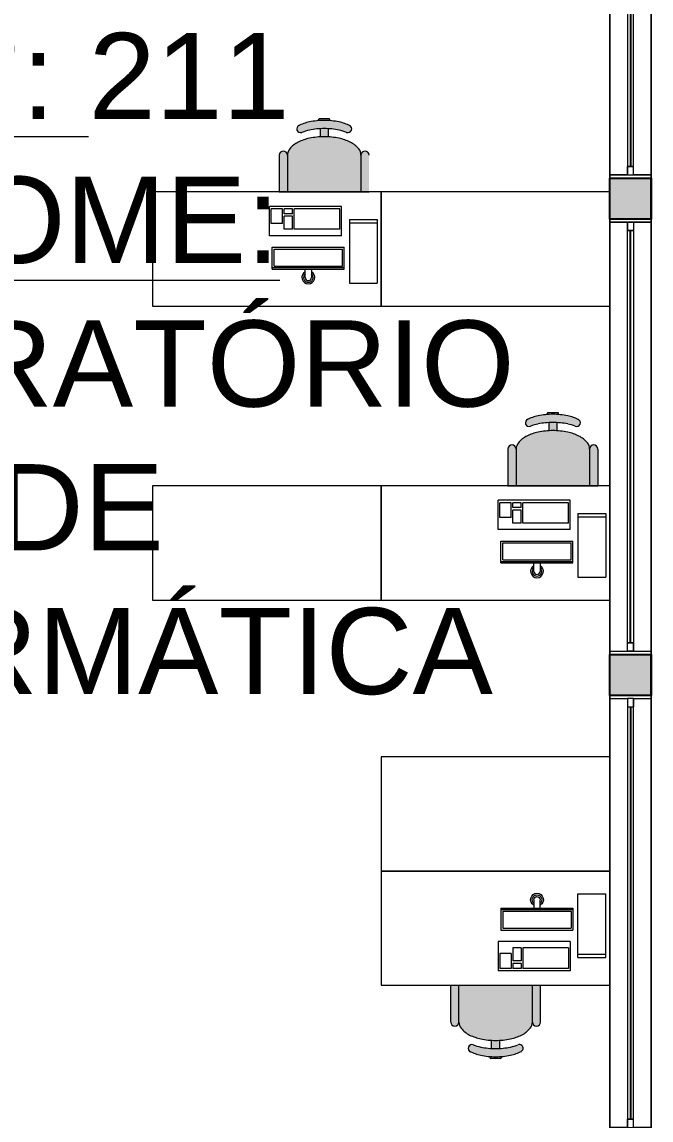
# Model space of a CAD drawing. Header units: metres. Extents: x 512 to 829, y -209 to 245.
# Drawn here: x 694.69 to 698.54, y -136.5 to -129.78 of the extents above; entities that cross this region are included whole.
import ezdxf

# ---------------------------------------------------------------- set-up
doc = ezdxf.new("R2010")
doc.units = ezdxf.units.M
doc.header["$LTSCALE"] = 0.508
doc.set_wipeout_variables(frame=1)
doc.header["$PDSIZE"] = -2
doc.linetypes.add('HIDDEN', pattern=[0.375, 0.25, -0.125])
for name, color, linetype, lineweight in [('AMB-NOVOS', 10, 'Continuous', 15), ('Demolir', 10, 'HIDDEN', 15), ('MOBILIARIO', 252, 'Continuous', 18), ('None', 7, 'Continuous', 5), ('NãoImprimir', 7, 'Continuous', 5), ('Peitoris', 2, 'Continuous', 5), ('Telhado-Princ', 7, 'Continuous', 5)]:
    doc.layers.add(name, color=color, linetype=linetype, lineweight=lineweight)

# ---------------------------------------------------------------- blocks, each defined once
blk = doc.blocks.new('Grupo-4592')
at = {"color": 7, "linetype": 'Continuous', "lineweight": 5}
for points in [[(-1.325, 0.125), (-1.30595, 0.125), (-1.30595, -0.125), (-1.325, -0.125)], [(1.30595, 0.125), (1.325, 0.125), (1.325, -0.125), (1.30595, -0.125)]]:
    blk.add_wipeout(points, dxfattribs=at).dxf.layer = 'None'
at = {"layer": 'None', "color": 7, "linetype": 'Continuous', "lineweight": 5}
for points in [[(-1.325, 0.125), (-1.30595, 0.125), (-1.30595, -0.125), (-1.325, -0.125)], [(1.30595, 0.125), (1.325, 0.125), (1.325, -0.125), (1.30595, -0.125)]]:
    blk.add_lwpolyline(points, close=True, dxfattribs=at)
blk = doc.blocks.new('Grupo-4593')
at = {"layer": 'None', "color": 7}
blk.add_blockref('Grupo-4592', (0, 0), dxfattribs=at)
at = {"layer": 'None', "color": 7, "linetype": 'Continuous', "lineweight": 5}
for p, q in [((-1.325, 0.125), (-1.30595, 0.125)), ((-1.30595, 0.125), (-1.30595, -0.125)), ((1.325, 0.125), (1.30595, 0.125)), ((1.30595, 0.125), (1.30595, -0.125)), ((-1.325, -0.125), (-1.30595, -0.125)), ((1.325, -0.125), (1.30595, -0.125))]:
    blk.add_line(p, q, dxfattribs=at)
blk = doc.blocks.new('Grupo-4594')
at = {"layer": 'None', "color": 7, "linetype": 'Continuous', "lineweight": 5}
for p, q in [((-1.3059, 0.0175), (-1.3059, -0.0175)), ((1.3059, 0.0175), (1.3059, -0.0175))]:
    blk.add_line(p, q, dxfattribs=at)
blk = doc.blocks.new('Grupo-4595')
at = {"color": 7, "linetype": 'Continuous', "lineweight": 5}
for points in [[(-1.3059, 0.0175), (-1.2551, 0.0175), (-1.2551, -0.0175), (-1.3059, -0.0175)], [(1.2551, 0.0175), (1.3059, 0.0175), (1.3059, -0.0175), (1.2551, -0.0175)]]:
    blk.add_wipeout(points, dxfattribs=at).dxf.layer = 'None'
at = {"layer": 'None', "color": 7, "linetype": 'Continuous', "lineweight": 5}
for points in [[(-1.3059, 0.0175), (-1.2551, 0.0175), (-1.2551, -0.0175), (-1.3059, -0.0175)], [(1.2551, 0.0175), (1.3059, 0.0175), (1.3059, -0.0175), (1.2551, -0.0175)]]:
    blk.add_lwpolyline(points, close=True, dxfattribs=at)
blk = doc.blocks.new('Grupo-4596')
at = {"layer": 'None', "color": 7}
blk.add_blockref('Grupo-4594', (0, 0), dxfattribs=at)
at = {"color": 7, "linetype": 'Continuous', "lineweight": 5}
blk.add_wipeout([(-1.2551, 0.0175), (1.2551, 0.0175), (1.2551, -0.0175), (-1.2551, -0.0175)], dxfattribs=at).dxf.layer = 'None'
at = {"layer": 'None', "color": 7, "linetype": 'Continuous', "lineweight": 5}
blk.add_lwpolyline([(-1.2551, 0.0175), (1.2551, 0.0175), (1.2551, -0.0175), (-1.2551, -0.0175)], close=True, dxfattribs=at)
at = {"layer": 'None', "color": 7}
blk.add_blockref('Grupo-4595', (0, 0), dxfattribs=at)
at = {"layer": 'None', "color": 7, "linetype": 'Continuous', "lineweight": 5}
for p, q in [((-1.3059, 0.0175), (-1.2551, 0.0175)), ((-1.2551, 0.0175), (-1.2551, -0.0175)), ((1.3059, 0.0175), (1.2551, 0.0175)), ((1.2551, 0.0175), (1.2551, -0.0175)), ((-1.3059, -0.0175), (-1.2551, -0.0175)), ((1.3059, -0.0175), (1.2551, -0.0175))]:
    blk.add_line(p, q, dxfattribs=at)
blk = doc.blocks.new('Grupo-4597')
at = {"color": 7, "linetype": 'Continuous', "lineweight": 9}
blk.add_wipeout([(-1.25515, 0.000635), (1.25515, 0.000635), (1.25515, -0.000635), (-1.25515, -0.000635)], dxfattribs=at).dxf.layer = 'None'
blk = doc.blocks.new('Grupo-4598')
at = {"layer": 'None', "color": 7}
blk.add_blockref('Grupo-4597', (0, 0), dxfattribs=at)
at = {"layer": 'None', "color": 7, "linetype": 'Continuous', "lineweight": 25}
for p, q in [((-1.25515, 0.000635), (1.25515, 0.000635)), ((-1.25515, -0.000635), (1.25515, -0.000635))]:
    blk.add_line(p, q, dxfattribs=at)
blk = doc.blocks.new('Grupo-4599')
at = {"layer": 'None', "color": 7, "linetype": 'Continuous', "lineweight": 20}
for p, q in [((1.325, 0.125), (-1.325, 0.125)), ((1.325, -0.125), (-1.325, -0.125))]:
    blk.add_line(p, q, dxfattribs=at)
blk = doc.blocks.new('Window (2D)-393')
at = {"color": 7, "linetype": 'Continuous', "lineweight": 5}
blk.add_wipeout([(-1.325, 0.125), (1.325, 0.125), (1.325, -0.125), (-1.325, -0.125)], dxfattribs=at).dxf.layer = 'None'
at = {"layer": 'None', "color": 7}
blk.add_blockref('Grupo-4593', (0, 0), dxfattribs=at)
at = {"layer": 'None', "color": 7, "linetype": 'Continuous', "lineweight": 5}
for p, q in [((-1.325, 0.125), (1.325, 0.125)), ((-1.325, -0.125), (1.325, -0.125))]:
    blk.add_line(p, q, dxfattribs=at)
at = {"layer": 'NãoImprimir', "linetype": 'Continuous'}
for p in [(-1.325, 0), (1.325, 0)]:
    blk.add_point(p, dxfattribs=at)
at = {"layer": 'Peitoris'}
blk.add_blockref('Grupo-4596', (0, 0), dxfattribs=at)
blk.add_blockref('Grupo-4598', (0, 0), dxfattribs=at)
at = {"layer": 'Telhado-Princ'}
blk.add_blockref('Grupo-4599', (0, 0), dxfattribs=at)
blk = doc.blocks.new('Grupo-4600')
at = {"color": 7, "linetype": 'Continuous', "lineweight": 5}
for points in [[(-1.325, 0.125), (-1.30595, 0.125), (-1.30595, -0.125), (-1.325, -0.125)], [(1.30595, 0.125), (1.325, 0.125), (1.325, -0.125), (1.30595, -0.125)]]:
    blk.add_wipeout(points, dxfattribs=at).dxf.layer = 'None'
at = {"layer": 'None', "color": 7, "linetype": 'Continuous', "lineweight": 5}
for points in [[(-1.325, 0.125), (-1.30595, 0.125), (-1.30595, -0.125), (-1.325, -0.125)], [(1.30595, 0.125), (1.325, 0.125), (1.325, -0.125), (1.30595, -0.125)]]:
    blk.add_lwpolyline(points, close=True, dxfattribs=at)
blk = doc.blocks.new('Grupo-4601')
at = {"layer": 'None', "color": 7}
blk.add_blockref('Grupo-4600', (0, 0), dxfattribs=at)
at = {"layer": 'None', "color": 7, "linetype": 'Continuous', "lineweight": 5}
for p, q in [((-1.325, 0.125), (-1.30595, 0.125)), ((-1.30595, 0.125), (-1.30595, -0.125)), ((1.325, 0.125), (1.30595, 0.125)), ((1.30595, 0.125), (1.30595, -0.125)), ((-1.325, -0.125), (-1.30595, -0.125)), ((1.325, -0.125), (1.30595, -0.125))]:
    blk.add_line(p, q, dxfattribs=at)
blk = doc.blocks.new('Grupo-4602')
at = {"layer": 'None', "color": 7, "linetype": 'Continuous', "lineweight": 5}
for p, q in [((-1.3059, 0.0175), (-1.3059, -0.0175)), ((1.3059, 0.0175), (1.3059, -0.0175))]:
    blk.add_line(p, q, dxfattribs=at)
blk = doc.blocks.new('Grupo-4603')
at = {"color": 7, "linetype": 'Continuous', "lineweight": 5}
for points in [[(-1.3059, 0.0175), (-1.2551, 0.0175), (-1.2551, -0.0175), (-1.3059, -0.0175)], [(1.2551, 0.0175), (1.3059, 0.0175), (1.3059, -0.0175), (1.2551, -0.0175)]]:
    blk.add_wipeout(points, dxfattribs=at).dxf.layer = 'None'
at = {"layer": 'None', "color": 7, "linetype": 'Continuous', "lineweight": 5}
for points in [[(-1.3059, 0.0175), (-1.2551, 0.0175), (-1.2551, -0.0175), (-1.3059, -0.0175)], [(1.2551, 0.0175), (1.3059, 0.0175), (1.3059, -0.0175), (1.2551, -0.0175)]]:
    blk.add_lwpolyline(points, close=True, dxfattribs=at)
blk = doc.blocks.new('Grupo-4604')
at = {"layer": 'None', "color": 7}
blk.add_blockref('Grupo-4602', (0, 0), dxfattribs=at)
at = {"color": 7, "linetype": 'Continuous', "lineweight": 5}
blk.add_wipeout([(-1.2551, 0.0175), (1.2551, 0.0175), (1.2551, -0.0175), (-1.2551, -0.0175)], dxfattribs=at).dxf.layer = 'None'
at = {"layer": 'None', "color": 7, "linetype": 'Continuous', "lineweight": 5}
blk.add_lwpolyline([(-1.2551, 0.0175), (1.2551, 0.0175), (1.2551, -0.0175), (-1.2551, -0.0175)], close=True, dxfattribs=at)
at = {"layer": 'None', "color": 7}
blk.add_blockref('Grupo-4603', (0, 0), dxfattribs=at)
at = {"layer": 'None', "color": 7, "linetype": 'Continuous', "lineweight": 5}
for p, q in [((-1.3059, 0.0175), (-1.2551, 0.0175)), ((-1.2551, 0.0175), (-1.2551, -0.0175)), ((1.3059, 0.0175), (1.2551, 0.0175)), ((1.2551, 0.0175), (1.2551, -0.0175)), ((-1.3059, -0.0175), (-1.2551, -0.0175)), ((1.3059, -0.0175), (1.2551, -0.0175))]:
    blk.add_line(p, q, dxfattribs=at)
blk = doc.blocks.new('Grupo-4605')
at = {"color": 7, "linetype": 'Continuous', "lineweight": 9}
blk.add_wipeout([(-1.25515, 0.000635), (1.25515, 0.000635), (1.25515, -0.000635), (-1.25515, -0.000635)], dxfattribs=at).dxf.layer = 'None'
blk = doc.blocks.new('Grupo-4606')
at = {"layer": 'None', "color": 7}
blk.add_blockref('Grupo-4605', (0, 0), dxfattribs=at)
at = {"layer": 'None', "color": 7, "linetype": 'Continuous', "lineweight": 25}
for p, q in [((-1.25515, 0.000635), (1.25515, 0.000635)), ((-1.25515, -0.000635), (1.25515, -0.000635))]:
    blk.add_line(p, q, dxfattribs=at)
blk = doc.blocks.new('Grupo-4607')
at = {"layer": 'None', "color": 7, "linetype": 'Continuous', "lineweight": 20}
for p, q in [((1.325, 0.125), (-1.325, 0.125)), ((1.325, -0.125), (-1.325, -0.125))]:
    blk.add_line(p, q, dxfattribs=at)
blk = doc.blocks.new('Window (2D)-394')
at = {"color": 7, "linetype": 'Continuous', "lineweight": 5}
blk.add_wipeout([(-1.325, 0.125), (1.325, 0.125), (1.325, -0.125), (-1.325, -0.125)], dxfattribs=at).dxf.layer = 'None'
at = {"layer": 'None', "color": 7}
blk.add_blockref('Grupo-4601', (0, 0), dxfattribs=at)
at = {"layer": 'None', "color": 7, "linetype": 'Continuous', "lineweight": 5}
for p, q in [((-1.325, 0.125), (1.325, 0.125)), ((-1.325, -0.125), (1.325, -0.125))]:
    blk.add_line(p, q, dxfattribs=at)
at = {"layer": 'NãoImprimir', "linetype": 'Continuous'}
for p in [(-1.325, 0), (1.325, 0)]:
    blk.add_point(p, dxfattribs=at)
at = {"layer": 'Peitoris'}
blk.add_blockref('Grupo-4604', (0, 0), dxfattribs=at)
blk.add_blockref('Grupo-4606', (0, 0), dxfattribs=at)
at = {"layer": 'Telhado-Princ'}
blk.add_blockref('Grupo-4607', (0, 0), dxfattribs=at)
blk = doc.blocks.new('Grupo-4728')
at = {"color": 7, "linetype": 'Continuous', "lineweight": 5}
for points in [[(-1.325, 0.125), (-1.30595, 0.125), (-1.30595, -0.125), (-1.325, -0.125)], [(1.30595, 0.125), (1.325, 0.125), (1.325, -0.125), (1.30595, -0.125)]]:
    blk.add_wipeout(points, dxfattribs=at).dxf.layer = 'None'
at = {"layer": 'None', "color": 7, "linetype": 'Continuous', "lineweight": 5}
for points in [[(-1.325, 0.125), (-1.30595, 0.125), (-1.30595, -0.125), (-1.325, -0.125)], [(1.30595, 0.125), (1.325, 0.125), (1.325, -0.125), (1.30595, -0.125)]]:
    blk.add_lwpolyline(points, close=True, dxfattribs=at)
blk = doc.blocks.new('Grupo-4729')
at = {"layer": 'None', "color": 7}
blk.add_blockref('Grupo-4728', (0, 0), dxfattribs=at)
at = {"layer": 'None', "color": 7, "linetype": 'Continuous', "lineweight": 5}
for p, q in [((-1.325, 0.125), (-1.30595, 0.125)), ((-1.30595, 0.125), (-1.30595, -0.125)), ((1.325, 0.125), (1.30595, 0.125)), ((1.30595, 0.125), (1.30595, -0.125)), ((-1.325, -0.125), (-1.30595, -0.125)), ((1.325, -0.125), (1.30595, -0.125))]:
    blk.add_line(p, q, dxfattribs=at)
blk = doc.blocks.new('Grupo-4730')
at = {"layer": 'None', "color": 7, "linetype": 'Continuous', "lineweight": 5}
for p, q in [((-1.3059, 0.0175), (-1.3059, -0.0175)), ((1.3059, 0.0175), (1.3059, -0.0175))]:
    blk.add_line(p, q, dxfattribs=at)
blk = doc.blocks.new('Grupo-4731')
at = {"color": 7, "linetype": 'Continuous', "lineweight": 5}
for points in [[(-1.3059, 0.0175), (-1.2551, 0.0175), (-1.2551, -0.0175), (-1.3059, -0.0175)], [(1.2551, 0.0175), (1.3059, 0.0175), (1.3059, -0.0175), (1.2551, -0.0175)]]:
    blk.add_wipeout(points, dxfattribs=at).dxf.layer = 'None'
at = {"layer": 'None', "color": 7, "linetype": 'Continuous', "lineweight": 5}
for points in [[(-1.3059, 0.0175), (-1.2551, 0.0175), (-1.2551, -0.0175), (-1.3059, -0.0175)], [(1.2551, 0.0175), (1.3059, 0.0175), (1.3059, -0.0175), (1.2551, -0.0175)]]:
    blk.add_lwpolyline(points, close=True, dxfattribs=at)
blk = doc.blocks.new('Grupo-4732')
at = {"layer": 'None', "color": 7}
blk.add_blockref('Grupo-4730', (0, 0), dxfattribs=at)
at = {"color": 7, "linetype": 'Continuous', "lineweight": 5}
blk.add_wipeout([(-1.2551, 0.0175), (1.2551, 0.0175), (1.2551, -0.0175), (-1.2551, -0.0175)], dxfattribs=at).dxf.layer = 'None'
at = {"layer": 'None', "color": 7, "linetype": 'Continuous', "lineweight": 5}
blk.add_lwpolyline([(-1.2551, 0.0175), (1.2551, 0.0175), (1.2551, -0.0175), (-1.2551, -0.0175)], close=True, dxfattribs=at)
at = {"layer": 'None', "color": 7}
blk.add_blockref('Grupo-4731', (0, 0), dxfattribs=at)
at = {"layer": 'None', "color": 7, "linetype": 'Continuous', "lineweight": 5}
for p, q in [((-1.3059, 0.0175), (-1.2551, 0.0175)), ((-1.2551, 0.0175), (-1.2551, -0.0175)), ((1.3059, 0.0175), (1.2551, 0.0175)), ((1.2551, 0.0175), (1.2551, -0.0175)), ((-1.3059, -0.0175), (-1.2551, -0.0175)), ((1.3059, -0.0175), (1.2551, -0.0175))]:
    blk.add_line(p, q, dxfattribs=at)
blk = doc.blocks.new('Grupo-4733')
at = {"color": 7, "linetype": 'Continuous', "lineweight": 9}
blk.add_wipeout([(-1.25515, 0.000635), (1.25515, 0.000635), (1.25515, -0.000635), (-1.25515, -0.000635)], dxfattribs=at).dxf.layer = 'None'
blk = doc.blocks.new('Grupo-4734')
at = {"layer": 'None', "color": 7}
blk.add_blockref('Grupo-4733', (0, 0), dxfattribs=at)
at = {"layer": 'None', "color": 7, "linetype": 'Continuous', "lineweight": 25}
for p, q in [((-1.25515, 0.000635), (1.25515, 0.000635)), ((-1.25515, -0.000635), (1.25515, -0.000635))]:
    blk.add_line(p, q, dxfattribs=at)
blk = doc.blocks.new('Grupo-4735')
at = {"layer": 'None', "color": 7, "linetype": 'Continuous', "lineweight": 20}
for p, q in [((1.325, 0.125), (-1.325, 0.125)), ((1.325, -0.125), (-1.325, -0.125))]:
    blk.add_line(p, q, dxfattribs=at)
blk = doc.blocks.new('Window (2D)-410')
at = {"color": 7, "linetype": 'Continuous', "lineweight": 5}
blk.add_wipeout([(-1.325, 0.125), (1.325, 0.125), (1.325, -0.125), (-1.325, -0.125)], dxfattribs=at).dxf.layer = 'None'
at = {"layer": 'None', "color": 7}
blk.add_blockref('Grupo-4729', (0, 0), dxfattribs=at)
at = {"layer": 'None', "color": 7, "linetype": 'Continuous', "lineweight": 5}
for p, q in [((-1.325, 0.125), (1.325, 0.125)), ((-1.325, -0.125), (1.325, -0.125))]:
    blk.add_line(p, q, dxfattribs=at)
at = {"layer": 'NãoImprimir', "linetype": 'Continuous'}
for p in [(-1.325, 0), (1.325, 0)]:
    blk.add_point(p, dxfattribs=at)
at = {"layer": 'Peitoris'}
blk.add_blockref('Grupo-4732', (0, 0), dxfattribs=at)
blk.add_blockref('Grupo-4734', (0, 0), dxfattribs=at)
at = {"layer": 'Telhado-Princ'}
blk.add_blockref('Grupo-4735', (0, 0), dxfattribs=at)
blk = doc.blocks.new('Grupo-4859')
at = {"layer": 'None', "linetype": 'Continuous', "lineweight": 0}
for points in [[(-19.1639, -56.9987), (-19.1639, -56.7487), (-18.9139, -56.7487), (-18.9139, -56.9987)], [(-19.1639, -59.8987), (-19.1639, -59.6487), (-18.9139, -59.6487), (-18.9139, -59.8987)]]:
    blk.add_hatch(color=255, dxfattribs=at).paths.add_polyline_path(points)
at = {"layer": 'None', "color": 7, "linetype": 'Continuous', "lineweight": 25}
for points in [[(-19.1639, -56.9987), (-19.1639, -56.7487), (-18.9139, -56.7487), (-18.9139, -56.9987)], [(-19.1639, -59.8987), (-19.1639, -59.6487), (-18.9139, -59.6487), (-18.9139, -59.8987)]]:
    blk.add_lwpolyline(points, close=True, dxfattribs=at)
blk = doc.blocks.new('monitor')
at = {"layer": 'MOBILIARIO'}
for p, q in [((-0.0198, 0.1342), (-0.0198, 0.1859)), ((0.0185, 0.1859), (0.0185, 0.1342)), ((0.2202, 0.1342), (-0.2202, 0.1342)), ((-0.2202, 0.1342), (-0.2202, 0)), ((0.2202, 0.1256), (-0.2202, 0.1256)), ((0.2089, 0.116), (-0.2101, 0.116)), ((-0.2101, 0.116), (-0.2101, 0.0121)), ((0.2089, 0.116), (0.2089, 0.0121)), ((0.2202, 0.1342), (0.2202, 0)), ((0.2202, 0), (-0.2202, 0)), ((0.2089, 0.0121), (-0.2101, 0.0121))]:
    blk.add_line(p, q, dxfattribs=at)
for radius, start, end in [(0.0392, 299.31433, 240.68567), (0.0292, 311.09871, 228.90129), (0.0192, 0, 180)]:
    blk.add_arc((-0.0007, 0.1859), radius, start, end, dxfattribs=at)
blk = doc.blocks.new('computador')
at = {"layer": 'MOBILIARIO'}
for p, q in [((0, -0.39), (0, 0)), ((0.17, 0), (0, 0)), ((0.17, -0.39), (0.17, 0)), ((0.2187, -0.2908), (0.2187, -0.4708)), ((0.2187, -0.2908), (0.6587, -0.2908)), ((0.2287, -0.3308), (0.2287, -0.4558)), ((0.2287, -0.3308), (0.5087, -0.3308)), ((0.5087, -0.3308), (0.5087, -0.4558)), ((0.5187, -0.3308), (0.5187, -0.4108)), ((0.5187, -0.3308), (0.5687, -0.3308)), ((0.5687, -0.3308), (0.5687, -0.4108)), ((0.6587, -0.2908), (0.6587, -0.4708)), ((0.17, -0.37), (0, -0.37)), ((0.17, -0.39), (0, -0.39)), ((0.5787, -0.3658), (0.5787, -0.4558)), ((0.5787, -0.3658), (0.6487, -0.3658)), ((0.6487, -0.3658), (0.6487, -0.4558)), ((0.2287, -0.4558), (0.5087, -0.4558)), ((0.5187, -0.4108), (0.5687, -0.4108)), ((0.5187, -0.4258), (0.5187, -0.4558)), ((0.5187, -0.4258), (0.5687, -0.4258)), ((0.5187, -0.4558), (0.5687, -0.4558)), ((0.5687, -0.4258), (0.5687, -0.4558)), ((0.5787, -0.4558), (0.6487, -0.4558)), ((0.2187, -0.4708), (0.6587, -0.4708))]:
    blk.add_line(p, q, dxfattribs=at)
blk.add_blockref('monitor', (0.4217, -0.2212), dxfattribs=at)

msp = doc.modelspace()

# ---------------------------------------------------------------- hatches: boundary and pattern name
at = {"layer": 'Demolir', "linetype": 'Continuous', "lineweight": 0, "true_color": 0x7aafdf}
h = msp.add_hatch(color=143, dxfattribs=at)
h.dxf.hatch_style = 1
h.paths.add_polyline_path([(696.7614, -130.5926, 0.174705), (696.7477, -130.5545, 0.104203), (696.6955, -130.5131, 0.064948), (696.6274, -130.4895, 0.051099), (696.5364, -130.4801, 0.051099), (696.4454, -130.4895, 0.064948), (696.3773, -130.5131, 0.104203), (696.3251, -130.5545, 0.174705), (696.3114, -130.5926), (696.3114, -130.8176), (696.7614, -130.8176)])
h.paths.add_polyline_path([(696.8114, -130.5926, 1), (696.7614, -130.5926), (696.7614, -130.8176), (696.8114, -130.8176)])
h.paths.add_polyline_path([(696.3114, -130.5926, 1), (696.2614, -130.5926), (696.2614, -130.8176), (696.3114, -130.8176)])
h.paths.add_polyline_path([(696.6274, -130.3895, 0.051099), (696.5364, -130.3801, 0.051099), (696.4454, -130.3895, 0.062667), (696.3796, -130.412, 0.930498), (696.3994, -130.4532, -0.043138), (696.4454, -130.4395, -0.051099), (696.5364, -130.4301, -0.051099), (696.6274, -130.4395, -0.043138), (696.6734, -130.4532, 0.930498), (696.6932, -130.412, 0.062667)])
h.paths.add_polyline_path([(696.5614, -130.4308, 0.013937), (696.5364, -130.4301, 0.013937), (696.5114, -130.4308), (696.5114, -130.4808, -0.013937), (696.5364, -130.4801, -0.013937), (696.5614, -130.4808)])
h.paths.add_polyline_path([(696.5664, -130.3701), (696.5064, -130.3701, 0.414214), (696.5014, -130.3751), (696.5014, -130.3815, -0.019523), (696.5364, -130.3801, -0.019523), (696.5714, -130.3815), (696.5714, -130.3751, 0.414214)])
h = msp.add_hatch(color=143, dxfattribs=at)
h.dxf.hatch_style = 1
h.paths.add_polyline_path([(698.1625, -132.3926, 0.174705), (698.1487, -132.3545, 0.104203), (698.0966, -132.3131, 0.064948), (698.0285, -132.2895, 0.051099), (697.9375, -132.2801, 0.051099), (697.8465, -132.2895, 0.064948), (697.7784, -132.3131, 0.104203), (697.7262, -132.3545, 0.174705), (697.7125, -132.3926), (697.7125, -132.6176), (698.1625, -132.6176)])
h.paths.add_polyline_path([(698.2125, -132.3926, 1), (698.1625, -132.3926), (698.1625, -132.6176), (698.2125, -132.6176)])
h.paths.add_polyline_path([(697.7125, -132.3926, 1), (697.6625, -132.3926), (697.6625, -132.6176), (697.7125, -132.6176)])
h.paths.add_polyline_path([(698.0285, -132.1895, 0.051099), (697.9375, -132.1801, 0.051099), (697.8465, -132.1895, 0.062667), (697.7806, -132.212, 0.930498), (697.8005, -132.2532, -0.043138), (697.8465, -132.2395, -0.051099), (697.9375, -132.2301, -0.051099), (698.0285, -132.2395, -0.043138), (698.0744, -132.2532, 0.930498), (698.0943, -132.212, 0.062667)])
h.paths.add_polyline_path([(697.9625, -132.2308, 0.013937), (697.9375, -132.2301, 0.013937), (697.9125, -132.2308), (697.9125, -132.2808, -0.013937), (697.9375, -132.2801, -0.013937), (697.9625, -132.2808)])
h.paths.add_polyline_path([(697.9675, -132.1701), (697.9075, -132.1701, 0.414214), (697.9025, -132.1751), (697.9025, -132.1815, -0.019523), (697.9375, -132.1801, -0.019523), (697.9725, -132.1815), (697.9725, -132.1751, 0.414214)])
h = msp.add_hatch(color=143, dxfattribs=at)
h.dxf.hatch_style = 1
h.paths.add_polyline_path([(697.3616, -135.9, 0.174705), (697.3754, -135.9381, 0.104203), (697.4275, -135.9796, 0.064948), (697.4956, -136.0032, 0.051099), (697.5866, -136.0125, 0.051099), (697.6776, -136.0032, 0.064948), (697.7457, -135.9796, 0.104203), (697.7979, -135.9381, 0.174705), (697.8116, -135.9), (697.8116, -135.675), (697.3616, -135.675)])
h.paths.add_polyline_path([(697.3116, -135.9, 1), (697.3616, -135.9), (697.3616, -135.675), (697.3116, -135.675)])
h.paths.add_polyline_path([(697.8116, -135.9, 1), (697.8616, -135.9), (697.8616, -135.675), (697.8116, -135.675)])
h.paths.add_polyline_path([(697.4956, -136.1032, 0.051099), (697.5866, -136.1125, 0.051099), (697.6776, -136.1032, 0.062667), (697.7435, -136.0807, 0.930498), (697.7236, -136.0394, -0.043138), (697.6776, -136.0532, -0.051099), (697.5866, -136.0625, -0.051099), (697.4956, -136.0532, -0.043138), (697.4496, -136.0394, 0.930498), (697.4298, -136.0807, 0.062667)])
h.paths.add_polyline_path([(697.5616, -136.0618, 0.013937), (697.5866, -136.0625, 0.013937), (697.6116, -136.0618), (697.6116, -136.0118, -0.013937), (697.5866, -136.0125, -0.013937), (697.5616, -136.0118)])
h.paths.add_polyline_path([(697.5566, -136.1225), (697.6166, -136.1225, 0.414214), (697.6216, -136.1175), (697.6216, -136.1111, -0.019523), (697.5866, -136.1125, -0.019523), (697.5516, -136.1111), (697.5516, -136.1175, 0.414214)])

# ---------------------------------------------------------------- linework, layer by layer
at = {"layer": 'MOBILIARIO', "linetype": 'Continuous', "lineweight": 0}
for p, q in [((696.5025, -130.3815), (696.5025, -130.3751)), ((696.5675, -130.3701), (696.5075, -130.3701)), ((696.5725, -130.3815), (696.5725, -130.3751)), ((696.5125, -130.4308), (696.5125, -130.4808)), ((696.5625, -130.4308), (696.5625, -130.4808)), ((696.2625, -130.5926), (696.2625, -130.8176)), ((696.3125, -130.5926), (696.3125, -130.8176)), ((696.7625, -130.5926), (696.7625, -130.8176)), ((696.2625, -130.8176), (696.8125, -130.8176)), ((697.9025, -132.1815), (697.9025, -132.1751)), ((697.9675, -132.1701), (697.9075, -132.1701)), ((697.9725, -132.1815), (697.9725, -132.1751)), ((697.9125, -132.2308), (697.9125, -132.2808)), ((697.9625, -132.2308), (697.9625, -132.2808)), ((697.6625, -132.3926), (697.6625, -132.6176)), ((697.7125, -132.3926), (697.7125, -132.6176)), ((698.1625, -132.3926), (698.1625, -132.6176)), ((698.2125, -132.3926), (698.2125, -132.6176)), ((697.6625, -132.6176), (698.2125, -132.6176)), ((697.312, -135.9024), (697.312, -135.6774)), ((697.312, -135.6774), (697.862, -135.6774)), ((697.362, -135.9024), (697.362, -135.6774)), ((697.812, -135.9024), (697.812, -135.6774)), ((697.862, -135.9024), (697.862, -135.6774)), ((697.562, -136.0642), (697.562, -136.0142)), ((697.612, -136.0642), (697.612, -136.0142)), ((697.552, -136.1135), (697.552, -136.1199)), ((697.622, -136.1135), (697.622, -136.1199)), ((697.617, -136.1249), (697.557, -136.1249))]:
    msp.add_line(p, q, dxfattribs=at)
for points in [[(696.887, -130.8176), (695.487, -130.8176), (695.487, -131.5176), (696.887, -131.5176)], [(696.887, -132.6176), (695.487, -132.6176), (695.487, -133.3176), (696.887, -133.3176)]]:
    msp.add_lwpolyline(points, close=True, dxfattribs=at)
for centre, radius, start, end in [((696.503, -130.6623), 0.2786, 101.70092, 116.56505), ((696.5375, -130.8288), 0.4487, 90, 101.70092), ((696.5075, -130.3751), 0.005, 90, 180), ((696.5375, -130.8288), 0.4487, 78.29908, 90), ((696.5675, -130.3751), 0.005, 0, 90), ((696.5719, -130.6623), 0.2786, 63.43495, 78.29908), ((696.392, -130.4319), 0.0229, 111.5813, 291.5813), ((696.503, -130.7123), 0.2786, 101.70092, 111.5813), ((696.5375, -130.8788), 0.4487, 90, 101.70092), ((696.5375, -130.8788), 0.4487, 78.29908, 90), ((696.5719, -130.7123), 0.2786, 68.4187, 78.29908), ((696.6829, -130.4319), 0.0229, 248.4187, 68.4187), ((696.4506, -130.6576), 0.1616, 116.56505, 140.36073), ((696.503, -130.7623), 0.2786, 101.70092, 116.56505), ((696.5375, -130.9288), 0.4487, 90, 101.70092), ((696.5375, -130.9288), 0.4487, 78.29908, 90), ((696.5719, -130.7623), 0.2786, 63.43495, 78.29908), ((696.6243, -130.6576), 0.1616, 39.63927, 63.43495), ((696.2875, -130.5926), 0.025, 0, 180), ((696.3722, -130.5926), 0.0597, 140.36073, 180), ((696.7027, -130.5926), 0.0597, 0, 39.63927), ((696.7875, -130.5926), 0.025, 0, 180), ((697.792, -132.2319), 0.0229, 111.5813, 291.5813), ((697.903, -132.4623), 0.2786, 101.70092, 116.56505), ((697.9375, -132.6288), 0.4487, 90, 101.70092), ((697.9075, -132.1751), 0.005, 90, 180), ((697.9375, -132.6288), 0.4487, 78.29908, 90), ((697.9675, -132.1751), 0.005, 0, 90), ((697.9719, -132.4623), 0.2786, 63.43495, 78.29908), ((698.0829, -132.2319), 0.0229, 248.4187, 68.4187), ((697.903, -132.5623), 0.2786, 101.70092, 116.56505), ((697.903, -132.5123), 0.2786, 101.70092, 111.5813), ((697.9375, -132.6788), 0.4487, 90, 101.70092), ((697.9375, -132.7288), 0.4487, 90, 101.70092), ((697.9375, -132.6788), 0.4487, 78.29908, 90), ((697.9375, -132.7288), 0.4487, 78.29908, 90), ((697.9719, -132.5123), 0.2786, 68.4187, 78.29908), ((697.9719, -132.5623), 0.2786, 63.43495, 78.29908), ((697.7722, -132.3926), 0.0597, 140.36073, 180), ((697.8506, -132.4576), 0.1616, 116.56505, 140.36073), ((698.0243, -132.4576), 0.1616, 39.63927, 63.43495), ((698.1027, -132.3926), 0.0597, 0, 39.63927), ((697.6875, -132.3926), 0.025, 0, 180), ((698.1875, -132.3926), 0.025, 0, 180), ((697.337, -135.9024), 0.025, 180, 0), ((697.4217, -135.9024), 0.0597, 180, 219.63927), ((697.7522, -135.9024), 0.0597, 320.36073, 0), ((697.837, -135.9024), 0.025, 180, 0), ((697.5001, -135.8374), 0.1616, 219.63927, 243.43495), ((697.5525, -135.7327), 0.2786, 243.43495, 258.29908), ((697.6214, -135.7327), 0.2786, 281.70092, 296.56505), ((697.6738, -135.8374), 0.1616, 296.56505, 320.36073), ((697.4415, -136.0631), 0.0229, 68.4187, 248.4187), ((697.5525, -135.7827), 0.2786, 248.4187, 258.29908), ((697.587, -135.5662), 0.4487, 258.29908, 270), ((697.587, -135.6162), 0.4487, 258.29908, 270), ((697.587, -135.5662), 0.4487, 270, 281.70092), ((697.587, -135.6162), 0.4487, 270, 281.70092), ((697.6214, -135.7827), 0.2786, 281.70092, 291.5813), ((697.7324, -136.0631), 0.0229, 291.5813, 111.5813), ((697.5525, -135.8327), 0.2786, 243.43495, 258.29908), ((697.587, -135.6662), 0.4487, 258.29908, 270), ((697.557, -136.1199), 0.005, 180, 270), ((697.587, -135.6662), 0.4487, 270, 281.70092), ((697.617, -136.1199), 0.005, 270, 0), ((697.6214, -135.8327), 0.2786, 281.70092, 296.56505)]:
    msp.add_arc(centre, radius, start, end, dxfattribs=at)
at = {"layer": 'None', "color": 7, "linetype": 'Continuous', "lineweight": 25}
for p, q in [((698.287, -130.985), (698.287, -130.7335)), ((698.5384, -130.985), (698.5384, -130.7335)), ((698.287, -133.9021), (698.287, -133.6506)), ((698.5384, -133.9021), (698.5384, -133.6506))]:
    msp.add_line(p, q, dxfattribs=at)

# ---------------------------------------------------------------- block references
at = {"layer": 'Demolir', "linetype": 'Continuous', "lineweight": 0, "rotation": 180}
msp.add_blockref('computador', (696.8612, -131.3774), dxfattribs=at)

# ---------------------------------------------------------------- texts
at = {"layer": 'AMB-NOVOS', "linetype": 'Continuous', "lineweight": 0, "insert": (693.106, -129.8443), "char_height": 0.528095, "attachment_point": 1}
msp.add_mtext_dynamic_manual_height_columns('\\pi0.75136;{\\fArial|b0|i0|c0|p34;\\LN°:\\l 211\\P\\pi0.74109;\\LNOME: \\P\\pi-0.73116;\\lLABORATÓRIO \\P\\pi1.4257;DE \\P\\pi-0.61733;INFORMÁTICA}', width=3.779715, gutter_width=1.5088, heights=[0], dxfattribs=at)

# ---------------------------------------------------------------- next in the draw order: block references
at = {"layer": 'None', "color": 7, "yscale": 1.005894640890275, "zscale": 1.005894640890275, "rotation": 90}
for name, p, xscale in [('Window (2D)-410', (698.4127, -129.4007), -1.005894640890275), ('Window (2D)-393', (698.4127, -132.3178), 1.005894640890275), ('Window (2D)-394', (698.4127, -135.2349), -1.005894640890275)]:
    msp.add_blockref(name, p, dxfattribs=dict(at, xscale=xscale))

# ---------------------------------------------------------------- next in the draw order: linework, layer by layer
at = {"layer": 'MOBILIARIO', "linetype": 'Continuous', "lineweight": 0}
for points in [[(698.287, -130.8176), (696.887, -130.8176), (696.887, -131.5176), (698.287, -131.5176)], [(698.287, -132.6176), (696.887, -132.6176), (696.887, -133.3176), (698.287, -133.3176)], [(698.287, -134.2774), (696.887, -134.2774), (696.887, -134.9774), (698.287, -134.9774)], [(698.287, -134.9774), (696.887, -134.9774), (696.887, -135.6774), (698.287, -135.6774)]]:
    msp.add_lwpolyline(points, close=True, dxfattribs=at)

# ---------------------------------------------------------------- next in the draw order: block references
at = {"layer": 'Demolir', "linetype": 'Continuous', "lineweight": 0, "rotation": 180}
msp.add_blockref('computador', (698.2612, -133.1774), dxfattribs=at)
at = {"layer": 'Demolir', "linetype": 'Continuous', "lineweight": 0, "xscale": -1}
msp.add_blockref('computador', (698.2612, -135.1176), dxfattribs=at)
at = {"layer": 'None', "color": 7, "xscale": 1.005894640890275, "yscale": 1.005894640890275, "zscale": 1.005894640890275}
msp.add_blockref('Grupo-4859', (717.5638, -73.6503), dxfattribs=at)

doc.saveas('drawing.dxf')
